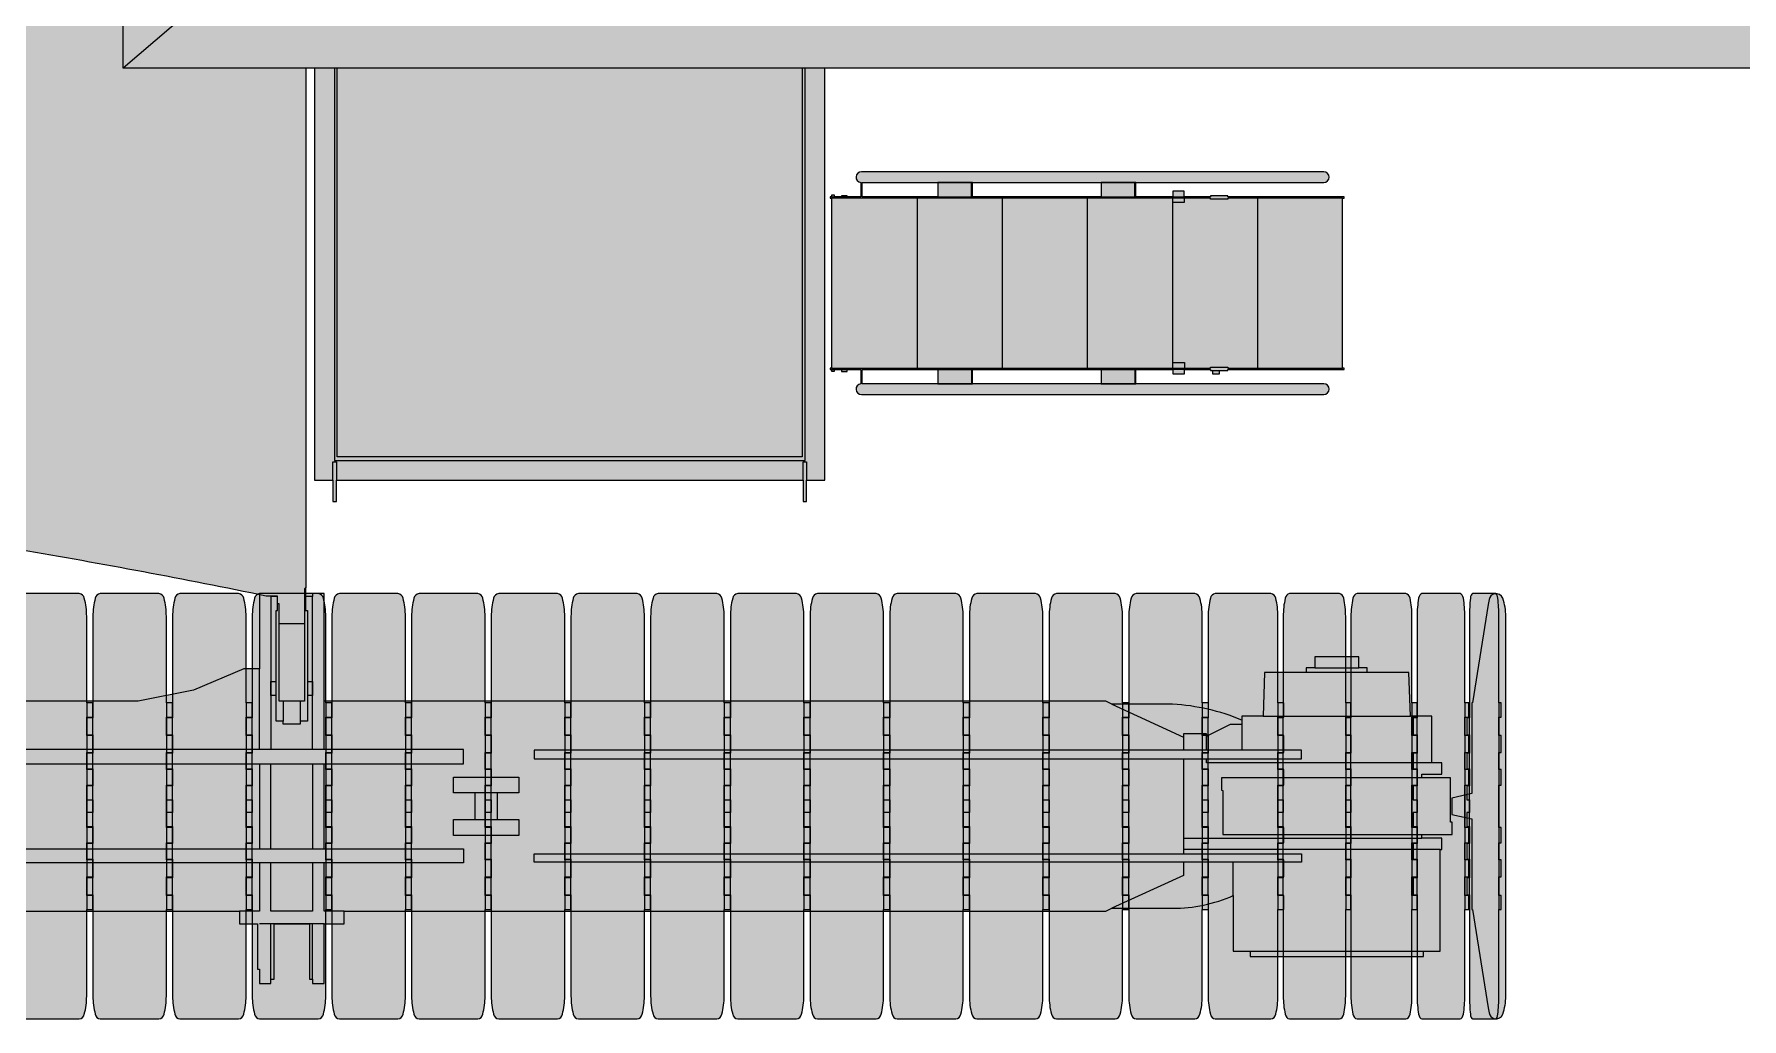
# Model space of a CAD drawing. Header units: millimetres. Extents: x -10000 to 17313, y -20500 to 26852.
# Drawn here: x 536 to 6558, y -20100 to -16627 of the extents above; entities that cross this region are included whole.
import ezdxf

# ---------------------------------------------------------------- set-up
doc = ezdxf.new("R2010")
doc.units = ezdxf.units.MM
doc.set_wipeout_variables(frame=1)
doc.layers.get('0').update_dxf_attribs({"color": 171})
doc.layers.add('Техника. Кран LR 1700', color=250, linetype='Continuous')
doc.layers.add('Техника. Кран LR 1700 Штриховка', color=7, linetype='Continuous', true_color=0xffd147)

# ---------------------------------------------------------------- blocks, each defined once
blk = doc.blocks.new('LR 1700-1-20241023.210424')
at = {"color": 0, "linetype": 'ByBlock', "lineweight": -2, "transparency": 16777216}
blk.add_wipeout([(-1735, -3200), (-1735, -3275), (-1723, -3275), (-1723, -3200), (-77, -3200), (-77, -3275), (-65, -3275), (-65, -3200), (0, -3200), (0, 3200), (-65, 3200), (-65, 3275), (-77, 3275), (-77, 3200), (-1723, 3200), (-1723, 3275), (-1735, 3275), (-1735, 3200), (-1800, 3200), (-1800, -3200)], dxfattribs=at)
at = {"layer": 'Техника. Кран LR 1700 Штриховка', "true_color": 0xadadad, "transparency": 16777216}
h = blk.add_hatch(color=253, dxfattribs=at)
h.dxf.hatch_style = 1
h.paths.add_polyline_path([(-1800, -3200), (-1735, -3200), (-1735, -3275), (-1723, -3275), (-1723, -3200), (-77, -3200), (-77, -3275), (-65, -3275), (-65, -3200), (0, -3200), (0, 3200), (-65, 3200), (-65, 3275), (-77, 3275), (-77, 3200), (-1723, 3200), (-1723, 3275), (-1735, 3275), (-1735, 3200), (-1800, 3200)])
at = {"color": 0, "linetype": 'ByBlock', "lineweight": -2, "transparency": 16777216}
for points in [[(-1800, -3200), (-1735, -3200), (-1735, -3275), (-1723, -3275), (-1723, -3200), (-77, -3200), (-77, -3275), (-65, -3275), (-65, -3200), (0, -3200), (0, 3200), (-65, 3200), (-65, 3275), (-77, 3275), (-77, 3200), (-1723, 3200), (-1723, 3275), (-1735, 3275), (-1735, 3200), (-1800, 3200)], [(-70, 3130), (-1730, 3130), (-1730, -3130), (-70, -3130)], [(-1720, 1567.5), (-80, 1567.5), (-80, 3117.5), (-1720, 3117.5)], [(-1720, 1557.5), (-80, 1557.5), (-80, 7.5), (-1720, 7.5)], [(-1720, -1557.5), (-80, -1557.5), (-80, -7.5), (-1720, -7.5)], [(-1720, -1567.5), (-80, -1567.5), (-80, -3117.5), (-1720, -3117.5)]]:
    blk.add_lwpolyline(points, close=True, dxfattribs=at)
for points in [[(-1735, 3200), (-1735, 3135), (-1723, 3135), (-1723, 3200)], [(-77, 3200), (-77, 3135), (-65, 3135), (-65, 3200)], [(-1735, -3200), (-1735, -3135), (-1723, -3135), (-1723, -3200)], [(-77, -3200), (-77, -3135), (-65, -3135), (-65, -3200)]]:
    blk.add_lwpolyline(points, dxfattribs=at)
blk = doc.blocks.new('LR 1700-1-20241023.21174')
at = {"color": 0, "linetype": 'ByBlock', "lineweight": -2, "transparency": 16777216}
blk.add_wipeout([(-5465, -1101), (-5405.5, -1101), (-5405.5, -1120), (-4794.5, -1120), (-4794.5, -1101), (-4735, -1101), (-4735, -911.9), (-4735, -911.9), (-4688.2, -928.6), (-4640, -940.6), (-4590.8, -947.8), (-4541.2, -950), (-4541.2, -950), (-4345.1, -950), (-4316.5, -960), (-1630, -960), (-1630, -1005), (-1558.5, -1005), (-1558.5, -1215), (-1518.5, -1215), (-1518.5, -1200), (-1507.5, -1200), (-1507.5, -1005), (-1382.5, -1005), (-1382.5, -1200), (-1371.5, -1200), (-1371.5, -1215), (-1331.5, -1215), (-1331.5, -1005), (-1260, -1005), (-1260, -960), (-23.5, -960), (-23.5, -1140), (-3.5, -1140), (-3.5, -1010), (161.5, -1010), (161.5, -1140), (181.5, -1140), (181.5, -960), (1260, -960), (1260, -1005), (1324, -1005), (1324, -1165), (1331.5, -1165), (1331.5, -1215), (1371.5, -1215), (1371.5, -1200), (1382.5, -1200), (1382.5, -1005), (1507.5, -1005), (1507.5, -1200), (1518.5, -1200), (1518.5, -1215), (1558.5, -1215), (1558.5, -1005), (1630, -1005), (1630, -960), (4315.5, -960), (4337.2, -950), (4551.2, -950), (4551.2, -950), (4606.1, -947.1), (4660.4, -938.6), (4713.6, -924.5), (4765, -905.1), (4765, -905.1), (4765, -1101), (4824.5, -1101), (4824.5, -1120), (5435.5, -1120), (5435.5, -1101), (5495, -1101), (5495, -742.5), (5500, -742.5), (5500, -702.5), (5430, -702.5), (5430, -690), (5537, -690), (5537, -646.7), (5531.4, -646.7), (5531.4, -490), (5430, -490), (5430, -477.5), (5500, -477.5), (5500, -437.5), (5465, -437.5), (5465, -272), (5390, -272), (5384.6, -118.5), (5237.5, -118.5), (5237.5, -101.5), (5207.5, -101.5), (5207.5, -63), (5052.5, -63), (5052.5, -101.5), (5022.5, -101.5), (5022.5, -118.5), (4875.4, -118.5), (4870, -272), (4795, -272), (4795, -285.9), (4795, -285.9), (4736, -264.4), (4675.4, -247.9), (4613.6, -236.4), (4551.2, -230), (4551.2, -230), (4337.2, -230), (4315.5, -220), (1558.5, -220), (1558.5, 160), (1518.5, 160), (1518.5, 150), (1492, 150), (1492, -150), (1518.5, -150), (1518.5, -200), (1371.5, -200), (1371.5, -150), (1398, -150), (1398, 150), (1371.5, 150), (1371.5, 160), (1331.5, 160), (1331.5, -105), (1275.9, -105), (1098.6, -180.3), (903.3, -220), (181.5, -220), (181.5, -40), (161.5, -40), (161.5, -170), (-3.5, -170), (-3.5, -40), (-23.5, -40), (-23.5, -220), (-903.3, -220), (-1098.6, -180.3), (-1275.9, -105), (-1331.5, -105), (-1331.5, 160), (-1371.5, 160), (-1371.5, 150), (-1398, 150), (-1398, -150), (-1371.5, -150), (-1371.5, -200), (-1518.5, -200), (-1518.5, -150), (-1492, -150), (-1492, 150), (-1518.5, 150), (-1518.5, 160), (-1558.5, 160), (-1558.5, -220), (-4316.5, -220), (-4345.1, -230), (-4553.8, -230), (-4553.8, -230), (-4608.3, -234.3), (-4662, -244.1), (-4714.5, -259.5), (-4765, -280.3), (-4765, -272), (-4840, -272), (-4845.4, -118.5), (-4992.5, -118.5), (-4992.5, -101.5), (-5022.5, -101.5), (-5022.5, -63), (-5177.5, -63), (-5177.5, -101.5), (-5207.5, -101.5), (-5207.5, -118.5), (-5354.6, -118.5), (-5360, -272), (-5435, -272), (-5435, -390), (-5470, -390), (-5470, -430), (-5435, -430), (-5435, -445.9), (-5400, -445.9), (-5400, -702.5), (-5465, -702.5), (-5465, -750), (-5470, -750), (-5470, -780), (-5465, -780)], dxfattribs=at)
at = {"layer": 'Техника. Кран LR 1700 Штриховка', "true_color": 0xadadad, "transparency": 16777216}
h = blk.add_hatch(color=253, dxfattribs=at)
h.dxf.hatch_style = 1
edge = h.paths.add_edge_path()
edge.add_line((-5465, -780), (-5465, -1101))
edge.add_line((-5465, -1101), (-5405.5, -1101))
edge.add_line((-5405.5, -1101), (-5405.5, -1120))
edge.add_line((-5405.5, -1120), (-4794.5, -1120))
edge.add_line((-4794.5, -1120), (-4794.5, -1101))
edge.add_line((-4794.5, -1101), (-4735, -1101))
edge.add_line((-4735, -1101), (-4735, -911.9))
edge.add_arc((-4543.5, -450.4), 499.6, 247.464, 270.27045)
edge.add_line((-4541.2, -950), (-4345.1, -950))
edge.add_line((-4345.1, -950), (-4316.5, -960))
edge.add_line((-4316.5, -960), (-1630, -960))
edge.add_line((-1630, -960), (-1630, -1005))
edge.add_line((-1630, -1005), (-1558.5, -1005))
edge.add_line((-1558.5, -1005), (-1558.5, -1215))
edge.add_line((-1558.5, -1215), (-1518.5, -1215))
edge.add_line((-1518.5, -1215), (-1518.5, -1200))
edge.add_line((-1518.5, -1200), (-1507.5, -1200))
edge.add_line((-1507.5, -1200), (-1507.5, -1005))
edge.add_line((-1507.5, -1005), (-1382.5, -1005))
edge.add_line((-1382.5, -1005), (-1382.5, -1200))
edge.add_line((-1382.5, -1200), (-1371.5, -1200))
edge.add_line((-1371.5, -1200), (-1371.5, -1215))
edge.add_line((-1371.5, -1215), (-1331.5, -1215))
edge.add_line((-1331.5, -1215), (-1331.5, -1005))
edge.add_line((-1331.5, -1005), (-1260, -1005))
edge.add_line((-1260, -1005), (-1260, -960))
edge.add_line((-1260, -960), (-23.5, -960))
edge.add_line((-23.5, -960), (-23.5, -1140))
edge.add_line((-23.5, -1140), (-3.5, -1140))
edge.add_line((-3.5, -1140), (-3.5, -1010))
edge.add_line((-3.5, -1010), (161.5, -1010))
edge.add_line((161.5, -1010), (161.5, -1140))
edge.add_line((161.5, -1140), (181.5, -1140))
edge.add_line((181.5, -1140), (181.5, -960))
edge.add_line((181.5, -960), (1260, -960))
edge.add_line((1260, -960), (1260, -1005))
edge.add_line((1260, -1005), (1324, -1005))
edge.add_line((1324, -1005), (1324, -1165))
edge.add_line((1324, -1165), (1331.5, -1165))
edge.add_line((1331.5, -1165), (1331.5, -1215))
edge.add_line((1331.5, -1215), (1371.5, -1215))
edge.add_line((1371.5, -1215), (1371.5, -1200))
edge.add_line((1371.5, -1200), (1382.5, -1200))
edge.add_line((1382.5, -1200), (1382.5, -1005))
edge.add_line((1382.5, -1005), (1507.5, -1005))
edge.add_line((1507.5, -1005), (1507.5, -1200))
edge.add_line((1507.5, -1200), (1518.5, -1200))
edge.add_line((1518.5, -1200), (1518.5, -1215))
edge.add_line((1518.5, -1215), (1558.5, -1215))
edge.add_line((1558.5, -1215), (1558.5, -1005))
edge.add_line((1558.5, -1005), (1630, -1005))
edge.add_line((1630, -1005), (1630, -960))
edge.add_line((1630, -960), (4315.5, -960))
edge.add_line((4315.5, -960), (4337.2, -950))
edge.add_line((4337.2, -950), (4551.2, -950))
edge.add_arc((4550.6, -416.1), 533.9, 270.06063, 293.67588)
edge.add_line((4765, -905.1), (4765, -1101))
edge.add_line((4765, -1101), (4824.5, -1101))
edge.add_line((4824.5, -1101), (4824.5, -1120))
edge.add_line((4824.5, -1120), (5435.5, -1120))
edge.add_line((5435.5, -1120), (5435.5, -1101))
edge.add_line((5435.5, -1101), (5495, -1101))
edge.add_line((5495, -1101), (5495, -742.5))
edge.add_line((5495, -742.5), (5500, -742.5))
edge.add_line((5500, -742.5), (5500, -702.5))
edge.add_line((5500, -702.5), (5430, -702.5))
edge.add_line((5430, -702.5), (5430, -690))
edge.add_line((5430, -690), (5537, -690))
edge.add_line((5537, -690), (5537, -646.7))
edge.add_line((5537, -646.7), (5531.4, -646.7))
edge.add_line((5531.4, -646.7), (5531.4, -490))
edge.add_line((5531.4, -490), (5430, -490))
edge.add_line((5430, -490), (5430, -477.5))
edge.add_line((5430, -477.5), (5500, -477.5))
edge.add_line((5500, -477.5), (5500, -437.5))
edge.add_line((5500, -437.5), (5465, -437.5))
edge.add_line((5465, -437.5), (5465, -272))
edge.add_line((5465, -272), (5390, -272))
edge.add_line((5390, -272), (5384.6, -118.5))
edge.add_line((5384.6, -118.5), (5237.5, -118.5))
edge.add_line((5237.5, -118.5), (5237.5, -101.5))
edge.add_line((5237.5, -101.5), (5207.5, -101.5))
edge.add_line((5207.5, -101.5), (5207.5, -63))
edge.add_line((5207.5, -63), (5052.5, -63))
edge.add_line((5052.5, -63), (5052.5, -101.5))
edge.add_line((5052.5, -101.5), (5022.5, -101.5))
edge.add_line((5022.5, -101.5), (5022.5, -118.5))
edge.add_line((5022.5, -118.5), (4875.4, -118.5))
edge.add_line((4875.4, -118.5), (4870, -272))
edge.add_line((4870, -272), (4795, -272))
edge.add_line((4795, -272), (4795, -285.9))
edge.add_arc((4504.1, -995.4), 766.8, 67.70716, 86.48163)
edge.add_line((4551.2, -230), (4337.2, -230))
edge.add_line((4337.2, -230), (4315.5, -220))
edge.add_line((4315.5, -220), (1558.5, -220))
edge.add_line((1558.5, -220), (1558.5, 160))
edge.add_line((1558.5, 160), (1518.5, 160))
edge.add_line((1518.5, 160), (1518.5, 150))
edge.add_line((1518.5, 150), (1492, 150))
edge.add_line((1492, 150), (1492, -150))
edge.add_line((1492, -150), (1518.5, -150))
edge.add_line((1518.5, -150), (1518.5, -200))
edge.add_line((1518.5, -200), (1371.5, -200))
edge.add_line((1371.5, -200), (1371.5, -150))
edge.add_line((1371.5, -150), (1398, -150))
edge.add_line((1398, -150), (1398, 150))
edge.add_line((1398, 150), (1371.5, 150))
edge.add_line((1371.5, 150), (1371.5, 160))
edge.add_line((1371.5, 160), (1331.5, 160))
edge.add_line((1331.5, 160), (1331.5, -105))
edge.add_line((1331.5, -105), (1275.9, -105))
edge.add_line((1275.9, -105), (1098.6, -180.3))
edge.add_line((1098.6, -180.3), (903.3, -220))
edge.add_line((903.3, -220), (181.5, -220))
edge.add_line((181.5, -220), (181.5, -40))
edge.add_line((181.5, -40), (161.5, -40))
edge.add_line((161.5, -40), (161.5, -170))
edge.add_line((161.5, -170), (-3.5, -170))
edge.add_line((-3.5, -170), (-3.5, -40))
edge.add_line((-3.5, -40), (-23.5, -40))
edge.add_line((-23.5, -40), (-23.5, -220))
edge.add_line((-23.5, -220), (-903.3, -220))
edge.add_line((-903.3, -220), (-1098.6, -180.3))
edge.add_line((-1098.6, -180.3), (-1275.9, -105))
edge.add_line((-1275.9, -105), (-1331.5, -105))
edge.add_line((-1331.5, -105), (-1331.5, 160))
edge.add_line((-1331.5, 160), (-1371.5, 160))
edge.add_line((-1371.5, 160), (-1371.5, 150))
edge.add_line((-1371.5, 150), (-1398, 150))
edge.add_line((-1398, 150), (-1398, -150))
edge.add_line((-1398, -150), (-1371.5, -150))
edge.add_line((-1371.5, -150), (-1371.5, -200))
edge.add_line((-1371.5, -200), (-1518.5, -200))
edge.add_line((-1518.5, -200), (-1518.5, -150))
edge.add_line((-1518.5, -150), (-1492, -150))
edge.add_line((-1492, -150), (-1492, 150))
edge.add_line((-1492, 150), (-1518.5, 150))
edge.add_line((-1518.5, 150), (-1518.5, 160))
edge.add_line((-1518.5, 160), (-1558.5, 160))
edge.add_line((-1558.5, 160), (-1558.5, -220))
edge.add_line((-1558.5, -220), (-4316.5, -220))
edge.add_line((-4316.5, -220), (-4345.1, -230))
edge.add_line((-4345.1, -230), (-4553.8, -230))
edge.add_arc((-4540, -756.6), 526.8, 91.50141, 115.28291)
edge.add_line((-4765, -280.3), (-4765, -272))
edge.add_line((-4765, -272), (-4840, -272))
edge.add_line((-4840, -272), (-4845.4, -118.5))
edge.add_line((-4845.4, -118.5), (-4992.5, -118.5))
edge.add_line((-4992.5, -118.5), (-4992.5, -101.5))
edge.add_line((-4992.5, -101.5), (-5022.5, -101.5))
edge.add_line((-5022.5, -101.5), (-5022.5, -63))
edge.add_line((-5022.5, -63), (-5177.5, -63))
edge.add_line((-5177.5, -63), (-5177.5, -101.5))
edge.add_line((-5177.5, -101.5), (-5207.5, -101.5))
edge.add_line((-5207.5, -101.5), (-5207.5, -118.5))
edge.add_line((-5207.5, -118.5), (-5354.6, -118.5))
edge.add_line((-5354.6, -118.5), (-5360, -272))
edge.add_line((-5360, -272), (-5435, -272))
edge.add_line((-5435, -272), (-5435, -390))
edge.add_line((-5435, -390), (-5470, -390))
edge.add_line((-5470, -390), (-5470, -430))
edge.add_line((-5470, -430), (-5435, -430))
edge.add_line((-5435, -430), (-5435, -445.9))
edge.add_line((-5435, -445.9), (-5400, -445.9))
edge.add_line((-5400, -445.9), (-5400, -702.5))
edge.add_line((-5400, -702.5), (-5465, -702.5))
edge.add_line((-5465, -702.5), (-5465, -750))
edge.add_line((-5465, -750), (-5470, -750))
edge.add_line((-5470, -750), (-5470, -780))
edge.add_line((-5470, -780), (-5465, -780))
at = {"color": 0, "linetype": 'ByBlock', "lineweight": -2, "transparency": 16777216}
blk.add_lwpolyline([(181.5, -960), (1260, -960), (1260, -1005), (1324, -1005), (1324, -1165), (1331.5, -1165), (1331.5, -1215), (1371.5, -1215), (1371.5, -1200), (1382.5, -1200), (1382.5, -1005), (1507.5, -1005), (1507.5, -1200), (1518.5, -1200), (1518.5, -1215), (1558.5, -1215), (1558.5, -1005), (1630, -1005), (1630, -960), (4315.5, -960), (4337.2, -950), (4551.2, -950, 0.103407), (4765, -905.1), (4765, -1101), (4824.5, -1101), (4824.5, -1120), (5435.5, -1120), (5435.5, -1101), (5495, -1101), (5495, -742.5), (5500, -742.5), (5500, -702.5), (5430, -702.5), (5430, -690), (5537, -690), (5537, -646.7), (5531.4, -646.7), (5531.4, -490), (5430, -490), (5430, -477.5), (5500, -477.5), (5500, -437.5), (5465, -437.5), (5465, -272), (5390, -272), (5384.6, -118.5), (5237.5, -118.5), (5237.5, -101.5), (5207.5, -101.5), (5207.5, -63), (5052.5, -63), (5052.5, -101.5), (5022.5, -101.5), (5022.5, -118.5), (4875.4, -118.5), (4870, -272), (4795, -272), (4795, -285.9, 0.082103), (4551.2, -230), (4337.2, -230), (4315.5, -220), (1558.5, -220), (1558.5, 160), (1518.5, 160), (1518.5, 150), (1492, 150), (1492, -150), (1518.5, -150), (1518.5, -200), (1371.5, -200), (1371.5, -150), (1398, -150), (1398, 150), (1371.5, 150), (1371.5, 160), (1331.5, 160), (1331.5, -105), (1275.9, -105), (1098.6, -180.3), (903.3, -220), (181.5, -220)], format="xyb", dxfattribs=at)
for points in [[(1371.5, 150), (1371.5, -390)], [(1518.5, -390), (1518.5, 150)], [(1331.5, -390), (1331.5, -105)], [(5237.5, -118.5), (5022.5, -118.5)], [(5052.5, -101.5), (5207.5, -101.5)], [(1558.5, -390), (1558.5, -220)], [(4337.2, -230), (4590, -346.2), (4590, -392.5)], [(4670, -342.9), (4754.7, -300), (4795, -300)], [(4795, -285.9), (4795, -392.5)], [(4870, -272), (5390, -272)], [(4670, -392.5), (4670, -335), (4590, -335), (4590, -346.2)], [(1331.5, -440), (1331.5, -740)], [(1371.5, -740), (1371.5, -440)], [(1518.5, -440), (1518.5, -740)], [(1558.5, -740), (1558.5, -440)], [(4590, -422.5), (4590, -757.5)], [(5465, -437.5), (4670, -437.5), (4670, -422.5)], [(5430, -490), (4723, -490), (4723, -533.3), (4728.6, -534.4), (4728.6, -690), (5430, -690)], [(4590, -702.5), (5430, -702.5)], [(5495, -742.5), (4590, -742.5)], [(1331.5, -790), (1331.5, -960), (1260, -960)], [(1518.5, -790), (1518.5, -960), (1371.5, -960), (1371.5, -790)], [(1630, -960), (1558.5, -960), (1558.5, -790)], [(4590, -787.5), (4590, -833.8), (4337.2, -950)], [(4765, -905.1), (4765, -787.5)], [(1558.5, -1005), (1331.5, -1005)], [(1371.5, -1200), (1371.5, -1005)], [(1518.5, -1200), (1518.5, -1005)], [(4824.5, -1101), (5435.5, -1101)]]:
    blk.add_lwpolyline(points, dxfattribs=at)
for points in [[(-2050, -390), (-2050, -440), (2050, -440), (2050, -390)], [(2299.6, -392.5), (2299.6, -422.5), (5005, -422.5), (5005, -392.5)], [(2015, -487), (2245, -487), (2245, -542.7), (2015, -542.7)], [(2090, -637.3), (2170, -637.3), (2170, -542.7), (2090, -542.7)], [(2015, -637.3), (2245, -637.3), (2245, -693), (2015, -693)], [(2050, -740), (2050, -790), (-2050, -790), (-2050, -740)], [(5005, -757.5), (5005, -787.5), (2299.6, -787.5), (2299.6, -757.5)]]:
    blk.add_lwpolyline(points, close=True, dxfattribs=at)
blk = doc.blocks.new('LR 1700-1-20241023.21010201')
at = {"color": 0, "linetype": 'ByBlock', "lineweight": -2, "transparency": 16777216}
blk.add_wipeout([(1493, -3580), (1493, -3660), (1500, -3660), (1500, -4050), (1475, -4050), (1475, -4060), (1415, -4060), (1415, -4050), (1390, -4050), (1390, -3660), (1395, -3660), (1395, -3608.6), (1355, -3608.6), (1355, -3608.6), (1138.4, -3565.3), (921.5, -3523.7), (704.2, -3483.7), (486.7, -3445.4), (486.7, -3445.4), (486.7, -3445.4), (443.3, -3438.7), (399.7, -3433.9), (355.9, -3431), (312, -3430), (312, -3430), (-312, -3430), (-312, -3430), (-355.9, -3431), (-399.7, -3433.9), (-443.3, -3438.7), (-486.7, -3445.4), (-486.7, -3445.4), (-486.7, -3445.4), (-704.2, -3483.7), (-921.5, -3523.7), (-1138.4, -3565.3), (-1355, -3608.6), (-1355, -3608.6), (-1395, -3608.6), (-1395, -3660), (-1390, -3660), (-1390, -4050), (-1415, -4050), (-1415, -4060), (-1475, -4060), (-1475, -4050), (-1500, -4050), (-1500, -3660), (-1493, -3660), (-1493, -3580), (-1495, -3580), (-1495, 3580), (-1493, 3580), (-1493, 3660), (-1500, 3660), (-1500, 4050), (-1475, 4050), (-1475, 4060), (-1415, 4060), (-1415, 4050), (-1390, 4050), (-1390, 3660), (-1395, 3660), (-1395, 3608.6), (-1355, 3608.6), (-1355, 3608.6), (-1138.4, 3565.3), (-921.5, 3523.7), (-704.2, 3483.7), (-486.7, 3445.4), (-486.7, 3445.4), (-486.7, 3445.4), (-443.3, 3438.7), (-399.7, 3433.9), (-355.9, 3431), (-312, 3430), (-312, 3430), (312, 3430), (312, 3430), (355.9, 3431), (399.7, 3433.9), (443.3, 3438.7), (486.7, 3445.4), (486.7, 3445.4), (486.7, 3445.4), (704.2, 3483.7), (921.5, 3523.7), (1138.4, 3565.3), (1355, 3608.6), (1355, 3608.6), (1395, 3608.6), (1395, 3660), (1390, 3660), (1390, 4050), (1415, 4050), (1415, 4060), (1475, 4060), (1475, 4050), (1500, 4050), (1500, 3660), (1493, 3660), (1493, 3580), (1495, 3580), (1495, -3580)], dxfattribs=at)
at = {"layer": 'Техника. Кран LR 1700 Штриховка', "true_color": 0xadadad, "transparency": 16777216}
h = blk.add_hatch(color=253, dxfattribs=at)
h.dxf.hatch_style = 1
edge = h.paths.add_edge_path()
edge.add_line((1495, -3580), (1493, -3580))
edge.add_line((1493, -3580), (1493, -3660))
edge.add_line((1493, -3660), (1500, -3660))
edge.add_line((1500, -3660), (1500, -4050))
edge.add_line((1500, -4050), (1475, -4050))
edge.add_line((1475, -4050), (1475, -4060))
edge.add_line((1475, -4060), (1415, -4060))
edge.add_line((1415, -4060), (1415, -4050))
edge.add_line((1415, -4050), (1390, -4050))
edge.add_line((1390, -4050), (1390, -3660))
edge.add_line((1390, -3660), (1395, -3660))
edge.add_line((1395, -3660), (1395, -3608.6))
edge.add_line((1395, -3608.6), (1355, -3608.6))
edge.add_arc((-4374.5, -31691.4), 28661.3, 78.4686, 80.23494)
edge.add_arc((312, -4430), 1000, 79.9396, 90)
edge.add_line((312, -3430), (-312, -3430))
edge.add_arc((-312, -4430), 1000, 90, 100.0604)
edge.add_arc((4374.5, -31691.4), 28661.3, 99.76506, 101.5314)
edge.add_line((-1355, -3608.6), (-1395, -3608.6))
edge.add_line((-1395, -3608.6), (-1395, -3660))
edge.add_line((-1395, -3660), (-1390, -3660))
edge.add_line((-1390, -3660), (-1390, -4050))
edge.add_line((-1390, -4050), (-1415, -4050))
edge.add_line((-1415, -4050), (-1415, -4060))
edge.add_line((-1415, -4060), (-1475, -4060))
edge.add_line((-1475, -4060), (-1475, -4050))
edge.add_line((-1475, -4050), (-1500, -4050))
edge.add_line((-1500, -4050), (-1500, -3660))
edge.add_line((-1500, -3660), (-1493, -3660))
edge.add_line((-1493, -3660), (-1493, -3580))
edge.add_line((-1493, -3580), (-1495, -3580))
edge.add_line((-1495, -3580), (-1495, 3580))
edge.add_line((-1495, 3580), (-1493, 3580))
edge.add_line((-1493, 3580), (-1493, 3660))
edge.add_line((-1493, 3660), (-1500, 3660))
edge.add_line((-1500, 3660), (-1500, 4050))
edge.add_line((-1500, 4050), (-1475, 4050))
edge.add_line((-1475, 4050), (-1475, 4060))
edge.add_line((-1475, 4060), (-1415, 4060))
edge.add_line((-1415, 4060), (-1415, 4050))
edge.add_line((-1415, 4050), (-1390, 4050))
edge.add_line((-1390, 4050), (-1390, 3660))
edge.add_line((-1390, 3660), (-1395, 3660))
edge.add_line((-1395, 3660), (-1395, 3608.6))
edge.add_line((-1395, 3608.6), (-1355, 3608.6))
edge.add_arc((4374.5, 31691.4), 28661.3, 258.4686, 260.23494)
edge.add_arc((-312, 4430), 1000, 259.9396, 270)
edge.add_line((-312, 3430), (312, 3430))
edge.add_arc((312, 4430), 1000, 270, 280.0604)
edge.add_arc((-4374.5, 31691.4), 28661.3, 279.76506, 281.5314)
edge.add_line((1355, 3608.6), (1395, 3608.6))
edge.add_line((1395, 3608.6), (1395, 3660))
edge.add_line((1395, 3660), (1390, 3660))
edge.add_line((1390, 3660), (1390, 4050))
edge.add_line((1390, 4050), (1415, 4050))
edge.add_line((1415, 4050), (1415, 4060))
edge.add_line((1415, 4060), (1475, 4060))
edge.add_line((1475, 4060), (1475, 4050))
edge.add_line((1475, 4050), (1500, 4050))
edge.add_line((1500, 4050), (1500, 3660))
edge.add_line((1500, 3660), (1493, 3660))
edge.add_line((1493, 3660), (1493, 3580))
edge.add_line((1493, 3580), (1495, 3580))
edge.add_line((1495, 3580), (1495, -3580))
at = {"color": 0, "linetype": 'ByBlock', "lineweight": -2, "transparency": 16777216}
blk.add_lwpolyline([(1495, -3580), (1493, -3580), (1493, -3660), (1500, -3660), (1500, -4050), (1475, -4050), (1475, -4060), (1415, -4060), (1415, -4050), (1390, -4050), (1390, -3660), (1395, -3660), (1395, -3608.6), (1355, -3608.6, 0.007707), (486.7, -3445.4, 0.043925), (312, -3430), (-312, -3430, 0.043925), (-486.7, -3445.4, 0.007707), (-1355, -3608.6), (-1395, -3608.6), (-1395, -3660), (-1390, -3660), (-1390, -4050), (-1415, -4050), (-1415, -4060), (-1475, -4060), (-1475, -4050), (-1500, -4050), (-1500, -3660), (-1493, -3660), (-1493, -3580), (-1495, -3580), (-1495, 3580), (-1493, 3580), (-1493, 3660), (-1500, 3660), (-1500, 4050), (-1475, 4050), (-1475, 4060), (-1415, 4060), (-1415, 4050), (-1390, 4050), (-1390, 3660), (-1395, 3660), (-1395, 3608.6), (-1355, 3608.6, 0.007707), (-486.7, 3445.4, 0.043925), (-312, 3430), (312, 3430, 0.043925), (486.7, 3445.4, 0.007707), (1355, 3608.6), (1395, 3608.6), (1395, 3660), (1390, 3660), (1390, 4050), (1415, 4050), (1415, 4060), (1475, 4060), (1475, 4050), (1500, 4050), (1500, 3660), (1493, 3660), (1493, 3580), (1495, 3580)], format="xyb", close=True, dxfattribs=at)
for points in [[(-1475, 3980), (-1475, 4050)], [(-1415, 3980), (-1415, 4050)], [(1415, 3980), (1415, 4050)], [(1475, 3980), (1475, 4050)], [(-1493, 3580), (-1490, 3583), (-1490, 3980), (-1400, 3980), (-1400, 3636.4), (-1395, 3636.4)], [(1493, 3580), (1490, 3583), (1490, 3980), (1400, 3980), (1400, 3636.4), (1395, 3636.4)], [(-1400, 3705), (-1490, 3705)], [(1400, 3705), (1490, 3705)], [(-1493, -3580), (-1490, -3583), (-1490, -3980), (-1400, -3980), (-1400, -3636.4), (-1395, -3636.4)], [(1493, -3580), (1490, -3583), (1490, -3980), (1400, -3980), (1400, -3636.4), (1395, -3636.4)], [(-1400, -3705), (-1490, -3705)], [(1400, -3705), (1490, -3705)], [(-1475, -3980), (-1475, -4050)], [(-1415, -3980), (-1415, -4050)], [(1415, -3980), (1415, -4050)], [(1475, -3980), (1475, -4050)]]:
    blk.add_lwpolyline(points, dxfattribs=at)
for radius in [1475, 1285]:
    blk.add_circle((0, 0), radius, dxfattribs=at)
blk = doc.blocks.new('LR 1700-1-20241024.221719')
at = {"color": 0, "linetype": 'ByBlock', "lineweight": -2, "transparency": 16777216}
blk.add_wipeout([(-1693.6, -354.8), (-1693.6, -305), (-1427, -305), (-1427, -354.8), (-1304.7, -354.8), (-1304.7, -305), (-850.8, -305), (-850.8, -354.8), (-728.5, -354.8), (-728.5, -305), (-597.8, -305), (-597.8, -320), (-557.2, -320), (-557.2, -305), (-465.9, -305), (-465.9, -308.5), (-458.4, -308.5), (-458.4, -320), (-433.4, -320), (-433.4, -308.5), (-404.7, -308.5), (-404.7, -305), (6, -305), (6, -300), (0, -300), (0, 300), (6, 300), (6, 305), (-404.7, 305), (-404.7, 308.5), (-465.9, 308.5), (-465.9, 305), (-558, 305), (-558, 325), (-597.8, 325), (-597.8, 305), (-728.5, 305), (-728.5, 354.9), (-850.8, 354.9), (-850.8, 305), (-1304.7, 305), (-1304.7, 354.9), (-1427, 354.9), (-1427, 305), (-1693.6, 305), (-1693.6, 354.9), (-65.8, 354.9), (-65.8, 354.9), (-52.3, 360.4), (-46.8, 373.9), (-52.3, 387.3), (-65.8, 392.9), (-1696.4, 392.9), (-1696.4, 392.9), (-1709.5, 387.7), (-1715.4, 374.9), (-1711, 361.6), (-1698.6, 355), (-1698.6, 355), (-1698.6, 305), (-1746.4, 305), (-1746.4, 308), (-1766.4, 308), (-1766.4, 305), (-1791.4, 305), (-1791.4, 310), (-1801.4, 310), (-1801.4, 305), (-1806.4, 305), (-1806.4, 300), (-1801.5, 300), (-1801.5, -300), (-1806.4, -300), (-1806.4, -305), (-1801.4, -305), (-1801.4, -310), (-1791.4, -310), (-1791.4, -305), (-1766.4, -305), (-1766.4, -312), (-1746.4, -312), (-1746.4, -305), (-1698.6, -305), (-1698.6, -355), (-1698.6, -355), (-1711, -361.6), (-1715.4, -374.9), (-1709.5, -387.7), (-1696.4, -392.9), (-1696.4, -392.9), (-65.8, -392.9), (-65.8, -392.9), (-52.3, -387.3), (-46.8, -373.8), (-52.3, -360.4), (-65.8, -354.8)], dxfattribs=at)
at = {"layer": 'Техника. Кран LR 1700 Штриховка', "true_color": 0xd6d6d6, "transparency": 16777216}
h = blk.add_hatch(color=254, dxfattribs=at)
h.dxf.hatch_style = 1
edge = h.paths.add_edge_path()
edge.add_line((-65.8, -354.8), (-1693.6, -354.8))
edge.add_line((-1693.6, -354.8), (-1693.6, -305))
edge.add_line((-1693.6, -305), (-1427, -305))
edge.add_line((-1427, -305), (-1427, -354.8))
edge.add_line((-1427, -354.8), (-1304.7, -354.8))
edge.add_line((-1304.7, -354.8), (-1304.7, -305))
edge.add_line((-1304.7, -305), (-850.8, -305))
edge.add_line((-850.8, -305), (-850.8, -354.8))
edge.add_line((-850.8, -354.8), (-728.5, -354.8))
edge.add_line((-728.5, -354.8), (-728.5, -305))
edge.add_line((-728.5, -305), (-597.8, -305))
edge.add_line((-597.8, -305), (-597.8, -320))
edge.add_line((-597.8, -320), (-557.2, -320))
edge.add_line((-557.2, -320), (-557.2, -305))
edge.add_line((-557.2, -305), (-465.9, -305))
edge.add_line((-465.9, -305), (-465.9, -308.5))
edge.add_line((-465.9, -308.5), (-458.4, -308.5))
edge.add_line((-458.4, -308.5), (-458.4, -320))
edge.add_line((-458.4, -320), (-433.4, -320))
edge.add_line((-433.4, -320), (-433.4, -308.5))
edge.add_line((-433.4, -308.5), (-404.7, -308.5))
edge.add_line((-404.7, -308.5), (-404.7, -305))
edge.add_line((-404.7, -305), (6, -305))
edge.add_line((6, -305), (6, -300))
edge.add_line((6, -300), (0, -300))
edge.add_line((0, -300), (0, 300))
edge.add_line((0, 300), (6, 300))
edge.add_line((6, 300), (6, 305))
edge.add_line((6, 305), (-404.7, 305))
edge.add_line((-404.7, 305), (-404.7, 308.5))
edge.add_line((-404.7, 308.5), (-465.9, 308.5))
edge.add_line((-465.9, 308.5), (-465.9, 305))
edge.add_line((-465.9, 305), (-558, 305))
edge.add_line((-558, 305), (-558, 325))
edge.add_line((-558, 325), (-597.8, 325))
edge.add_line((-597.8, 325), (-597.8, 305))
edge.add_line((-597.8, 305), (-728.5, 305))
edge.add_line((-728.5, 305), (-728.5, 354.9))
edge.add_line((-728.5, 354.9), (-850.8, 354.9))
edge.add_line((-850.8, 354.9), (-850.8, 305))
edge.add_line((-850.8, 305), (-1304.7, 305))
edge.add_line((-1304.7, 305), (-1304.7, 354.9))
edge.add_line((-1304.7, 354.9), (-1427, 354.9))
edge.add_line((-1427, 354.9), (-1427, 305))
edge.add_line((-1427, 305), (-1693.6, 305))
edge.add_line((-1693.6, 305), (-1693.6, 354.9))
edge.add_line((-1693.6, 354.9), (-65.8, 354.9))
edge.add_arc((-65.8, 373.9), 19, 270, 450)
edge.add_line((-65.8, 392.9), (-1696.4, 392.9))
edge.add_arc((-1696.4, 373.9), 19, 90, 263.59922)
edge.add_line((-1698.6, 355), (-1698.6, 305))
edge.add_line((-1698.6, 305), (-1746.4, 305))
edge.add_line((-1746.4, 305), (-1746.4, 308))
edge.add_line((-1746.4, 308), (-1766.4, 308))
edge.add_line((-1766.4, 308), (-1766.4, 305))
edge.add_line((-1766.4, 305), (-1791.4, 305))
edge.add_line((-1791.4, 305), (-1791.4, 310))
edge.add_line((-1791.4, 310), (-1801.4, 310))
edge.add_line((-1801.4, 310), (-1801.4, 305))
edge.add_line((-1801.4, 305), (-1806.4, 305))
edge.add_line((-1806.4, 305), (-1806.4, 300))
edge.add_line((-1806.4, 300), (-1801.5, 300))
edge.add_line((-1801.5, 300), (-1801.5, -300))
edge.add_line((-1801.5, -300), (-1806.4, -300))
edge.add_line((-1806.4, -300), (-1806.4, -305))
edge.add_line((-1806.4, -305), (-1801.4, -305))
edge.add_line((-1801.4, -305), (-1801.4, -310))
edge.add_line((-1801.4, -310), (-1791.4, -310))
edge.add_line((-1791.4, -310), (-1791.4, -305))
edge.add_line((-1791.4, -305), (-1766.4, -305))
edge.add_line((-1766.4, -305), (-1766.4, -312))
edge.add_line((-1766.4, -312), (-1746.4, -312))
edge.add_line((-1746.4, -312), (-1746.4, -305))
edge.add_line((-1746.4, -305), (-1698.6, -305))
edge.add_line((-1698.6, -305), (-1698.6, -355))
edge.add_arc((-1696.4, -373.8), 19, 96.40078, 270)
edge.add_line((-1696.4, -392.9), (-65.8, -392.9))
edge.add_arc((-65.8, -373.8), 19, 270, 450)
at = {"color": 0, "linetype": 'ByBlock', "lineweight": -2, "transparency": 16777216}
blk.add_lwpolyline([(-65.8, -354.8), (-1693.6, -354.8), (-1693.6, -305), (-1427, -305), (-1427, -354.8), (-1304.7, -354.8), (-1304.7, -305), (-850.8, -305), (-850.8, -354.8), (-728.5, -354.8), (-728.5, -305), (-597.8, -305), (-597.8, -320), (-557.2, -320), (-557.2, -305), (-465.9, -305), (-465.9, -308.5), (-458.4, -308.5), (-458.4, -320), (-433.4, -320), (-433.4, -308.5), (-404.7, -308.5), (-404.7, -305), (6, -305), (6, -300), (0, -300), (0, 300), (6, 300), (6, 305), (-404.7, 305), (-404.7, 308.5), (-465.9, 308.5), (-465.9, 305), (-558, 305), (-558, 325), (-597.8, 325), (-597.8, 305), (-728.5, 305), (-728.5, 354.9), (-850.8, 354.9), (-850.8, 305), (-1304.7, 305), (-1304.7, 354.9), (-1427, 354.9), (-1427, 305), (-1693.6, 305), (-1693.6, 354.9), (-65.8, 354.9, 1), (-65.8, 392.9), (-1696.4, 392.9, 0.945647), (-1698.6, 355), (-1698.6, 305), (-1746.4, 305), (-1746.4, 308), (-1766.4, 308), (-1766.4, 305), (-1791.4, 305), (-1791.4, 310), (-1801.4, 310), (-1801.4, 305), (-1806.4, 305), (-1806.4, 300), (-1801.5, 300), (-1801.5, -300), (-1806.4, -300), (-1806.4, -305), (-1801.4, -305), (-1801.4, -310), (-1791.4, -310), (-1791.4, -305), (-1766.4, -305), (-1766.4, -312), (-1746.4, -312), (-1746.4, -305), (-1698.6, -305), (-1698.6, -355, 0.945647), (-1696.4, -392.9), (-65.8, -392.9, 1)], format="xyb", close=True, dxfattribs=at)
for points in [[(-1801.4, 305), (-1791.4, 305)], [(-1766.4, 305), (-1746.4, 305)], [(-1427, 305), (-1304.7, 305)], [(-1308.6, 305), (-1308.6, 354.9)], [(-850.8, 305), (-728.5, 305)], [(-732.4, 305), (-732.4, 354.9)], [(-597.8, 305), (-558, 305)], [(0, 300), (-404.7, 300), (-404.7, 296.5), (-465.9, 296.5), (-465.9, 300), (-558, 300), (-558, 285), (-597.8, 285), (-597.8, 300), (-1801.5, 300)], [(-1499.9, 300), (-1499.9, -300)], [(-1199.9, 300), (-1199.9, -300)], [(-899.9, 300), (-899.9, -300)], [(-599.9, 300), (-599.9, -300)], [(-558, 300), (-597.8, 300)], [(-300, 300), (-300, -300)], [(-1801.5, -300), (-597.8, -300), (-597.8, -280), (-557.2, -280), (-557.2, -300), (-465.9, -300), (-465.9, -296.5), (-404.7, -296.5), (-404.7, -300), (0, -300)], [(-597.8, -300), (-557.2, -300)], [(-1801.4, -305), (-1791.4, -305)], [(-1766.4, -305), (-1746.4, -305)], [(-1427, -305), (-1304.7, -305)], [(-1308.6, -305), (-1308.6, -354.8)], [(-850.8, -305), (-728.5, -305)], [(-732.4, -305), (-732.4, -354.8)], [(-557.2, -305), (-597.8, -305)], [(-458.4, -308.5), (-433.4, -308.5)]]:
    blk.add_lwpolyline(points, dxfattribs=at)
blk = doc.blocks.new('LR 1700-1-20230902.15104')
at = {"color": 0, "linetype": 'ByBlock', "lineweight": -2, "transparency": 16777216}
for name, p in [('LR 1700-1-20241024.221719', (5150, -2505)), ('LR 1700-1-20241023.21174', (0, -3760))]:
    blk.add_blockref(name, p, dxfattribs=at)
blk.add_blockref('LR 1700-1-20241023.210424', (3325, 0), dxfattribs=at)
blk.add_blockref('LR 1700-1-20241023.21010201', (0, 0), dxfattribs=at)
blk = doc.blocks.new('LR 1700-1-20241005.193914')
at = {"color": 0, "linetype": 'ByBlock', "lineweight": -2, "transparency": 16777216}
blk.add_wipeout([(670, 0), (686.1, 0.7), (702.1, 2.8), (717.9, 6.2), (733.3, 10.9), (733.3, 10.9), (733.3, 10.9), (741.1, 15.4), (746.8, 22.2), (749.7, 30.7), (749.5, 39.6), (749.5, 39.6), (749.5, 39.6), (746.9, 46.6), (742.2, 52.6), (736.1, 56.9), (728.9, 59.2), (728.9, 59.2), (711.4, 62), (364.5, 116.9), (364.5, 120), (45, 120), (29, 190), (-29, 190), (-45, 120), (-364.5, 120), (-364.5, 116.9), (-711.4, 62), (-728.9, 59.2), (-728.9, 59.2), (-736.1, 56.9), (-742.2, 52.6), (-746.9, 46.6), (-749.5, 39.6), (-749.5, 39.6), (-749.5, 39.6), (-749.7, 30.7), (-746.8, 22.2), (-741.1, 15.4), (-733.3, 10.9), (-733.3, 10.9), (-733.3, 10.9), (-717.9, 6.2), (-702.1, 2.8), (-686.1, 0.7), (-670, 0), (-670, 0)], dxfattribs=at)
at = {"layer": 'Техника. Кран LR 1700 Штриховка', "true_color": 0xd6d6d6, "transparency": 16777216}
h = blk.add_hatch(color=254, dxfattribs=at)
h.dxf.hatch_style = 1
edge = h.paths.add_edge_path()
edge.add_arc((669.8, 190), 190, 270.05414, 289.52962)
edge.add_arc((725, 34.5), 25, 289.47857, 371.75019)
edge.add_arc((725, 34.5), 25, 11.75019, 80.99967)
edge.add_line((728.9, 59.2), (711.4, 62))
edge.add_line((711.4, 62), (364.5, 116.9))
edge.add_line((364.5, 116.9), (364.5, 120))
edge.add_line((364.5, 120), (45, 120))
edge.add_line((45, 120), (29, 190))
edge.add_line((29, 190), (-29, 190))
edge.add_line((-29, 190), (-45, 120))
edge.add_line((-45, 120), (-364.5, 120))
edge.add_line((-364.5, 120), (-364.5, 116.9))
edge.add_line((-364.5, 116.9), (-711.4, 62))
edge.add_line((-711.4, 62), (-728.9, 59.2))
edge.add_arc((-725, 34.5), 25, 99.00033, 168.24981)
edge.add_arc((-725, 34.5), 25, 168.24981, 250.52143)
edge.add_arc((-669.8, 190), 190, 250.47038, 269.94586)
edge.add_line((-670, 0), (670, 0))
at = {"color": 0, "linetype": 'ByBlock', "lineweight": -2, "transparency": 16777216}
blk.add_lwpolyline([(670, 0, 0.085183), (733.3, 10.9, 0.375236), (749.5, 39.6, 0.311702), (728.9, 59.2), (711.4, 62), (364.5, 116.9), (364.5, 120), (45, 120), (29, 190), (-29, 190), (-45, 120), (-364.5, 120), (-364.5, 116.9), (-711.4, 62), (-728.9, 59.2, 0.311702), (-749.5, 39.6, 0.375236), (-733.3, 10.9, 0.085183), (-670, 0)], format="xyb", close=True, dxfattribs=at)
blk = doc.blocks.new('LR 1700-1-20241005.19305001')
at = {"layer": 'Техника. Кран LR 1700 Штриховка', "true_color": 0xd6d6d6, "transparency": 16777216}
h = blk.add_hatch(color=254, dxfattribs=at)
h.dxf.hatch_style = 1
edge = h.paths.add_edge_path()
edge.add_arc((670.1, 115.8), 245.4, 269.97273, 284.93121)
edge.add_arc((729.8, -101.3), 20.3, 280.01128, 353.96717)
edge.add_line((750, -103.4), (750, 103.4))
edge.add_arc((729.8, 101.3), 20.3, 6.03283, 79.98872)
edge.add_arc((670.1, -115.8), 245.4, 75.06879, 90.02727)
edge.add_line((670, 129.6), (312, 129.6))
edge.add_line((312, 129.6), (312, 151.4))
edge.add_line((312, 151.4), (252, 151.4))
edge.add_line((252, 151.4), (252, 129.6))
edge.add_line((252, 129.6), (187, 129.6))
edge.add_line((187, 129.6), (187, 151.4))
edge.add_line((187, 151.4), (132, 151.4))
edge.add_line((132, 151.4), (132, 129.6))
edge.add_line((132, 129.6), (72, 129.6))
edge.add_line((72, 129.6), (72, 151.4))
edge.add_line((72, 151.4), (22, 151.4))
edge.add_line((22, 151.4), (22, 129.6))
edge.add_line((22, 129.6), (-22, 129.6))
edge.add_line((-22, 129.6), (-22, 151.4))
edge.add_line((-22, 151.4), (-72, 151.4))
edge.add_line((-72, 151.4), (-72, 129.6))
edge.add_line((-72, 129.6), (-132, 129.6))
edge.add_line((-132, 129.6), (-132, 151.4))
edge.add_line((-132, 151.4), (-187, 151.4))
edge.add_line((-187, 151.4), (-187, 129.6))
edge.add_line((-187, 129.6), (-252, 129.6))
edge.add_line((-252, 129.6), (-252, 151.4))
edge.add_line((-252, 151.4), (-312, 151.4))
edge.add_line((-312, 151.4), (-312, 129.6))
edge.add_line((-312, 129.6), (-670, 129.6))
edge.add_arc((-670.1, -115.8), 245.4, 89.97273, 104.93121)
edge.add_arc((-729.8, 101.3), 20.3, 100.01128, 173.96717)
edge.add_line((-750, 103.4), (-750, -103.4))
edge.add_arc((-729.8, -101.3), 20.3, 186.03283, 259.98872)
edge.add_arc((-670.1, 115.8), 245.4, 255.06879, 270.02727)
edge.add_line((-670, -129.6), (-364.5, -129.6))
edge.add_line((-364.5, -129.6), (-364.5, -151.4))
edge.add_line((-364.5, -151.4), (-314.5, -151.4))
edge.add_line((-314.5, -151.4), (-314.5, -129.6))
edge.add_line((-314.5, -129.6), (-249.5, -129.6))
edge.add_line((-249.5, -129.6), (-249.5, -151.4))
edge.add_line((-249.5, -151.4), (-189.5, -151.4))
edge.add_line((-189.5, -151.4), (-189.5, -129.6))
edge.add_line((-189.5, -129.6), (-129.5, -129.6))
edge.add_line((-129.5, -129.6), (-129.5, -151.4))
edge.add_line((-129.5, -151.4), (-74.5, -151.4))
edge.add_line((-74.5, -151.4), (-74.5, -129.6))
edge.add_line((-74.5, -129.6), (74.5, -129.6))
edge.add_line((74.5, -129.6), (74.5, -151.4))
edge.add_line((74.5, -151.4), (129.5, -151.4))
edge.add_line((129.5, -151.4), (129.5, -129.6))
edge.add_line((129.5, -129.6), (189.5, -129.6))
edge.add_line((189.5, -129.6), (189.5, -151.4))
edge.add_line((189.5, -151.4), (249.5, -151.4))
edge.add_line((249.5, -151.4), (249.5, -129.6))
edge.add_line((249.5, -129.6), (314.5, -129.6))
edge.add_line((314.5, -129.6), (314.5, -151.4))
edge.add_line((314.5, -151.4), (364.5, -151.4))
edge.add_line((364.5, -151.4), (364.5, -129.6))
edge.add_line((364.5, -129.6), (670, -129.6))
at = {"color": 0, "linetype": 'ByBlock', "lineweight": -2, "transparency": 16777216}
blk.add_lwpolyline([(670, -129.6, 0.065362), (733.3, -121.3, 0.334381), (750, -103.4), (750, 103.4, 0.334381), (733.3, 121.3, 0.065362), (670, 129.6), (312, 129.6), (312, 151.4), (252, 151.4), (252, 129.6), (187, 129.6), (187, 151.4), (132, 151.4), (132, 129.6), (72, 129.6), (72, 151.4), (22, 151.4), (22, 129.6), (-22, 129.6), (-22, 151.4), (-72, 151.4), (-72, 129.6), (-132, 129.6), (-132, 151.4), (-187, 151.4), (-187, 129.6), (-252, 129.6), (-252, 151.4), (-312, 151.4), (-312, 129.6), (-670, 129.6, 0.065362), (-733.3, 121.3, 0.334381), (-750, 103.4), (-750, -103.4, 0.334381), (-733.3, -121.3, 0.065362), (-670, -129.6), (-364.5, -129.6), (-364.5, -151.4), (-314.5, -151.4), (-314.5, -129.6), (-249.5, -129.6), (-249.5, -151.4), (-189.5, -151.4), (-189.5, -129.6), (-129.5, -129.6), (-129.5, -151.4), (-74.5, -151.4), (-74.5, -129.6), (74.5, -129.6), (74.5, -151.4), (129.5, -151.4), (129.5, -129.6), (189.5, -129.6), (189.5, -151.4), (249.5, -151.4), (249.5, -129.6), (314.5, -129.6), (314.5, -151.4), (364.5, -151.4), (364.5, -129.6)], format="xyb", close=True, dxfattribs=at)
for points in [[(-312, 129.6), (312, 129.6)], [(364.5, -129.6), (-364.5, -129.6)]]:
    blk.add_lwpolyline(points, dxfattribs=at)
blk = doc.blocks.new('LR 1700-1-20230901.131549')
at = {"color": 0, "linetype": 'ByBlock', "lineweight": -2, "transparency": 16777216, "rotation": 270}
for name, p in [('LR 1700-1-20241005.193914', (-5696, 0)), ('LR 1700-1-20241005.19305001', (-4496, 0))]:
    blk.add_blockref(name, p, dxfattribs=at)
for p, yscale in [((-5619.6, 0), 0.4), ((-4769.4, 0), 0.95)]:
    blk.add_blockref('LR 1700-1-20241005.19305001', p, dxfattribs=dict(at, yscale=yscale))
blk.add_blockref('LR 1700-1-20241005.19305001', (-4215, 0), dxfattribs=at)
at = {"color": 0, "linetype": 'ByBlock', "lineweight": -2, "transparency": 16777216, "yscale": 0.65, "rotation": 270}
blk.add_blockref('LR 1700-1-20241005.19305001', (-5467.4, 0), dxfattribs=at)
at = {"color": 0, "linetype": 'ByBlock', "lineweight": -2, "transparency": 16777216, "rotation": 270}
blk.add_blockref('LR 1700-1-20241005.19305001', (-3934, 0), dxfattribs=at)
at = {"color": 0, "linetype": 'ByBlock', "lineweight": -2, "transparency": 16777216, "yscale": 0.83, "rotation": 270}
blk.add_blockref('LR 1700-1-20241005.19305001', (-5257.5, 0), dxfattribs=at)
at = {"color": 0, "linetype": 'ByBlock', "lineweight": -2, "transparency": 16777216, "rotation": 270}
blk.add_blockref('LR 1700-1-20241005.19305001', (-3653, 0), dxfattribs=at)
at = {"color": 0, "linetype": 'ByBlock', "lineweight": -2, "transparency": 16777216, "yscale": 0.85, "rotation": 270}
blk.add_blockref('LR 1700-1-20241005.19305001', (-5021.2, 0), dxfattribs=at)
at = {"color": 0, "linetype": 'ByBlock', "lineweight": -2, "transparency": 16777216, "rotation": 270}
blk.add_blockref('LR 1700-1-20241005.19305001', (-3372, 0), dxfattribs=at)
blk.add_blockref('LR 1700-1-20241005.19305001', (-3091, 0), dxfattribs=at)
blk.add_blockref('LR 1700-1-20241005.19305001', (-2810, 0), dxfattribs=at)
blk.add_blockref('LR 1700-1-20241005.19305001', (-2529, 0), dxfattribs=at)
blk.add_blockref('LR 1700-1-20241005.19305001', (-2248, 0), dxfattribs=at)
blk.add_blockref('LR 1700-1-20241005.19305001', (-1967, 0), dxfattribs=at)
blk.add_blockref('LR 1700-1-20241005.19305001', (-1686, 0), dxfattribs=at)
blk.add_blockref('LR 1700-1-20241005.19305001', (-1405, 0), dxfattribs=at)
blk.add_blockref('LR 1700-1-20241005.19305001', (-1124, 0), dxfattribs=at)
blk.add_blockref('LR 1700-1-20241005.19305001', (-843, 0), dxfattribs=at)
blk.add_blockref('LR 1700-1-20241005.19305001', (-562, 0), dxfattribs=at)
blk = doc.blocks.new('*U325')
at = {"color": 0, "linetype": 'ByBlock', "lineweight": -2, "transparency": 16777216}
blk.add_blockref('LR 1700-1-20230902.15104', (0, 0), dxfattribs=at)
at = {"color": 0, "linetype": 'ByBlock', "lineweight": -2, "transparency": 16777216, "rotation": 180}
blk.add_blockref('LR 1700-1-20230901.131549', (30, -4350), dxfattribs=at)
at = {"color": 0, "linetype": 'ByBlock', "lineweight": -2, "transparency": 16777216}
blk.add_wipeout([(14384.5, -1747), (850, -1747), (850, -1553.3), (14365.4, -1553.3)], dxfattribs=at)
at = {"layer": 'Техника. Кран LR 1700 Штриховка', "transparency": 16777216}
h = blk.add_hatch(color=256, dxfattribs=at)
h.dxf.hatch_style = 1
h.paths.add_polyline_path([(14365.4, -1553.3), (14384.5, -1747), (850, -1747), (850, -1553.3)])
at = {"color": 0, "linetype": 'ByBlock', "lineweight": -2, "transparency": 16777216}
blk.add_lwpolyline([(14365.4, -1553.3), (14384.5, -1747), (850, -1747), (850, -1553.3)], close=True, dxfattribs=at)
blk.add_wipeout([(1076.5, -1553.3), (850, -1747), (850, 1747), (1076.5, 1553.3)], dxfattribs=at)
at = {"layer": 'Техника. Кран LR 1700 Штриховка', "transparency": 16777216}
h = blk.add_hatch(color=256, dxfattribs=at)
h.dxf.hatch_style = 1
h.paths.add_polyline_path([(1076.5, 1553.3), (1076.5, -1553.3), (850, -1747), (850, 1747)])
at = {"color": 0, "linetype": 'ByBlock', "lineweight": -2, "transparency": 16777216}
blk.add_lwpolyline([(1076.5, 1553.3), (1076.5, -1553.3), (850, -1747), (850, 1747)], close=True, dxfattribs=at)

msp = doc.modelspace()

# ---------------------------------------------------------------- block references
at = {"layer": 'Техника. Кран LR 1700'}
msp.add_blockref('*U325', (0, -15000), dxfattribs=at)

doc.saveas('drawing.dxf')
